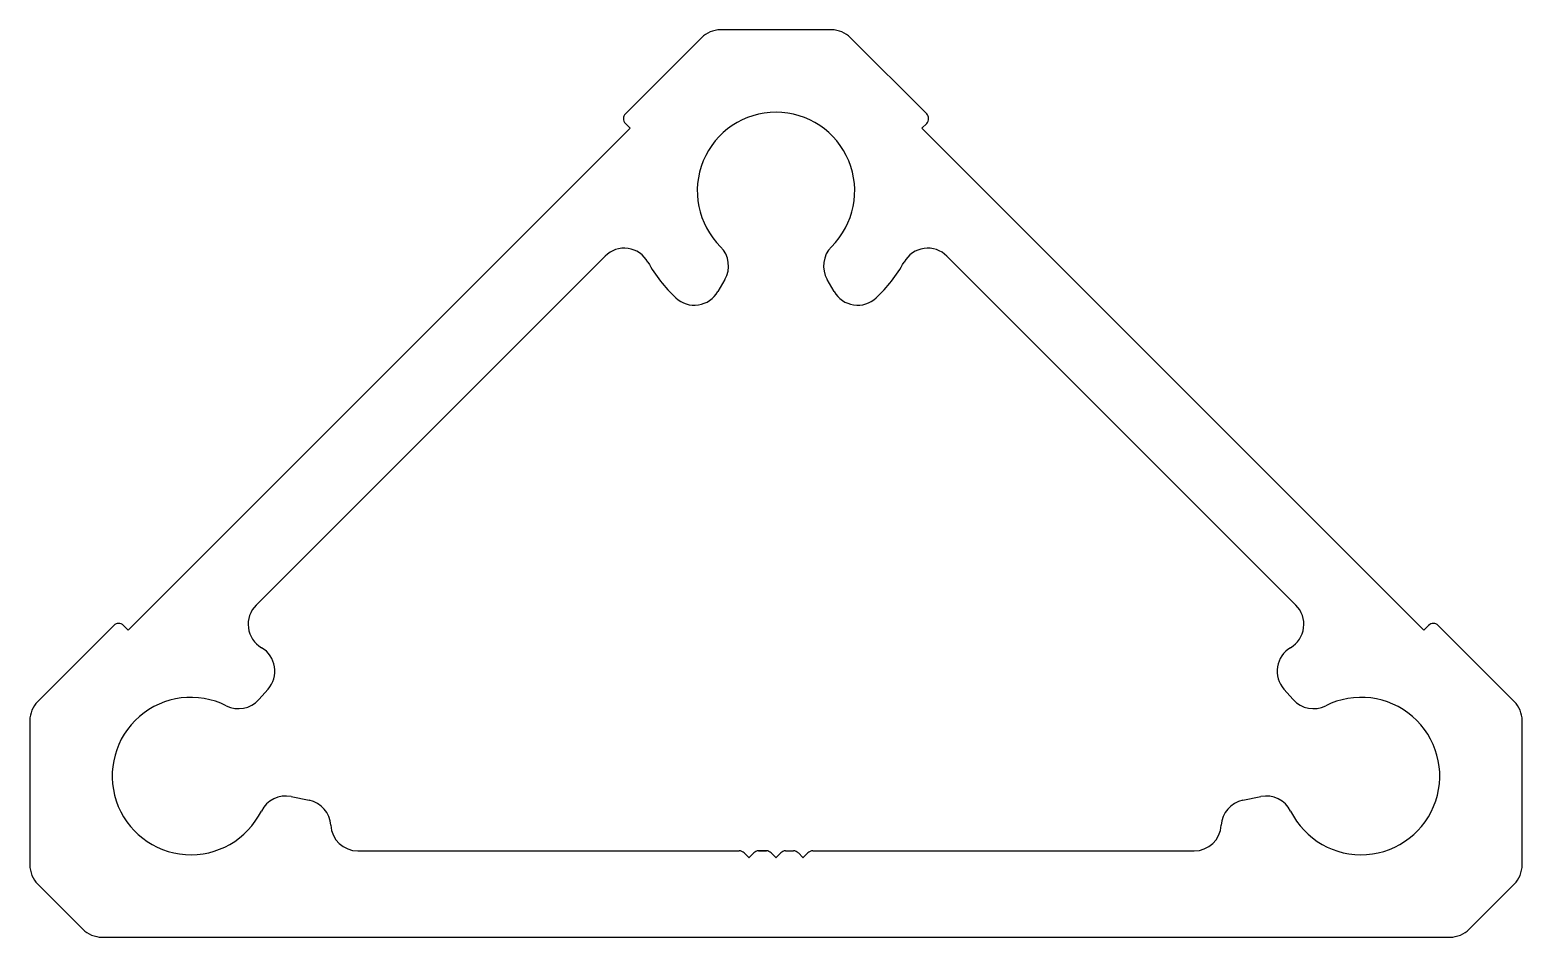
# Model space of a CAD drawing. Extents: x -27.5 to 27.5, y 0.2 to 33.6.
import ezdxf

# ---------------------------------------------------------------- set-up
doc = ezdxf.new("R2010")
doc.units = 0
doc.layers.add('1', color=4, linetype='CONTINUOUS')

msp = doc.modelspace()

# ---------------------------------------------------------------- linework, layer by layer
at = {"layer": '1', "color": 7, "linetype": 'CONTINUOUS'}
for p, q in [((2.092, 33.628), (-1.996, 33.628)), ((-2.704, 33.335), (-5.505, 30.533)), ((5.601, 30.533), (2.799, 33.335)), ((-5.328, 30.003), (-23.828, 11.504)), ((-5.505, 30.18), (-5.328, 30.003)), ((5.424, 30.003), (5.601, 30.18)), ((23.923, 11.504), (5.424, 30.003)), ((-6.252, 25.289), (-19.113, 12.428)), ((19.209, 12.428), (6.348, 25.289)), ((-1.837, 24.428), (-2.095, 23.981)), ((2.19, 23.981), (1.933, 24.428)), ((-24.358, 11.68), (-27.159, 8.879)), ((-23.828, 11.504), (-24.004, 11.68)), ((24.1, 11.68), (23.923, 11.504)), ((27.255, 8.879), (24.454, 11.68)), ((-18.673, 9.334), (-19.016, 8.948)), ((19.111, 8.948), (18.769, 9.334)), ((-27.452, 8.172), (-27.452, 2.852)), ((27.548, 2.852), (27.548, 8.172)), ((-17.824, 5.372), (-17.158, 5.236)), ((17.254, 5.236), (17.919, 5.372)), ((-15.362, 3.372), (-1.306, 3.372)), ((-1.306, 3.372), (-1.306, 3.372)), ((-0.599, 3.372), (-0.306, 3.372)), ((-0.306, 3.372), (-0.599, 3.372)), ((-0.599, 3.372), (-0.306, 3.372)), ((-0.306, 3.372), (-0.599, 3.372)), ((-0.599, 3.372), (-0.306, 3.372)), ((0.401, 3.372), (0.694, 3.372)), ((1.401, 3.372), (15.458, 3.372)), ((-1.129, 3.299), (-0.958, 3.128)), ((-0.946, 3.128), (-0.775, 3.299)), ((-0.129, 3.299), (0.042, 3.128)), ((0.053, 3.128), (0.225, 3.299)), ((0.871, 3.299), (1.042, 3.128)), ((1.053, 3.128), (1.225, 3.299)), ((-27.159, 2.144), (-25.5, 0.485)), ((25.596, 0.485), (27.255, 2.144)), ((-24.793, 0.192), (24.889, 0.192))]:
    msp.add_line(p, q, dxfattribs=at)
for centre, radius, start, end in [((-1.996, 32.628), 1, 90, 135), ((2.092, 32.628), 1, 45, 90), ((-5.328, 30.357), 0.25, 135, 225), ((0.048, 27.692), 2.9, 314.8572, 225.1428), ((5.424, 30.357), 0.25, 315, 45), ((-5.545, 24.582), 1, 29.0808, 135), ((-2.703, 24.928), 1, 330, 45.1428), ((2.799, 24.928), 1, 134.8572, 210), ((5.641, 24.582), 1, 45, 150.9192), ((0.048, 27.692), 5.4, 209.0808, 226.8634), ((0.048, 27.692), 5.4, 313.1366, 330.9192), ((-2.961, 24.481), 1, 226.8634, 330), ((3.056, 24.481), 1, 210, 313.1366), ((-18.406, 11.721), 1, 135, 239.4897), ((18.502, 11.721), 1, 300.5103, 45), ((-24.181, 11.504), 0.25, 45, 135), ((24.277, 11.504), 0.25, 45, 135), ((-19.421, 9.998), 1, 318.4349, 59.4897), ((19.517, 9.998), 1, 120.5103, 221.5651), ((-26.452, 8.172), 1, 135, 180), ((-21.517, 6.128), 2.9, 63.2921, 333.5778), ((-19.764, 9.612), 1, 243.2921, 318.4349), ((21.612, 6.128), 2.9, 206.4222, 116.7079), ((19.86, 9.612), 1, 221.5651, 296.7079), ((26.548, 8.172), 1, 360, 45), ((-18.024, 4.392), 1, 78.4349, 153.5778), ((-17.359, 4.256), 1, 3.3302, 78.4349), ((17.454, 4.256), 1, 101.5651, 176.6698), ((18.12, 4.392), 1, 26.4222, 101.5651), ((-15.362, 4.372), 1, 183.3302, 270), ((15.458, 4.372), 1, 270, 356.6698), ((-1.306, 3.122), 0.25, 45, 90), ((-0.599, 3.122), 0.25, 90, 135), ((-0.306, 3.122), 0.25, 45, 90), ((0.401, 3.122), 0.25, 90, 135), ((0.694, 3.122), 0.25, 45, 90), ((1.401, 3.122), 0.25, 90, 135), ((-26.452, 2.852), 1, 180, 225), ((-0.952, 3.134), 0.008, 225, 315), ((0.048, 3.134), 0.008, 225, 315), ((1.048, 3.134), 0.008, 225, 315), ((26.548, 2.852), 1, 315, 360), ((-24.793, 1.192), 1, 225, 270), ((24.889, 1.192), 1, 270, 315)]:
    msp.add_arc(centre, radius, start, end, dxfattribs=at)

doc.saveas('drawing.dxf')
